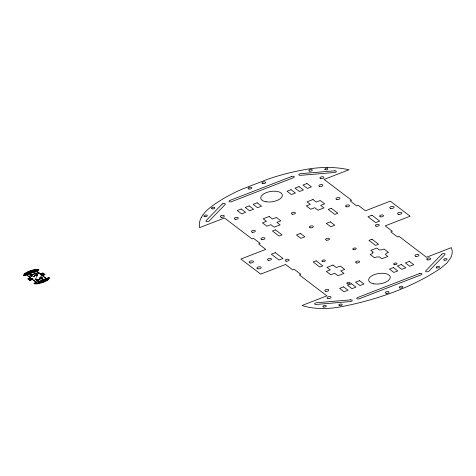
<?xml version="1.0" encoding="UTF-8"?>
<svg xmlns="http://www.w3.org/2000/svg" width="476" height="476" viewBox="0 0 476 476"><rect width="100%" height="100%" fill="white"/><g stroke="black" fill="none" stroke-linecap="round" stroke-linejoin="round"><path stroke-width="0.71" d="M24.46 274.89L26.382 273.23M46.541 278.698L46.94 278.65M31.928 274.551L32.344 274.479M31.969 274.83L32.392 274.759M32.392 274.813L31.595 275.295L31.981 274.878L30.779 274.432L30.184 274.664L30.559 275.193L30.119 275.068L30.827 274.712L31.993 275.14M34.099 273.706L35.712 274.081L36.307 273.849L35.938 273.319L36.337 273.164L35.938 273.319M34.564 273.974L34.147 274.027L34.564 273.92M38.354 279.686L38.776 279.614L38.377 279.745M40.525 278.841L40.948 278.775M40.948 278.829L40.543 278.894M43.667 274.408L44.089 274.337L43.691 274.468M38.556 281.084L38.889 281.084M41.239 278.281L40.954 277.817L41.239 278.281L40.93 278.502L42.096 278.936L42.697 278.704L42.412 278.24L42.721 278.02L42.697 278.704M28.691 271.582L29.024 271.528M28.733 271.861L29.072 271.808M29.078 271.891L28.744 271.933M30.113 271.326L30.452 271.272M30.458 271.356L30.149 271.409M42.459 282.304L42.792 282.244M42.804 282.316L42.477 282.381M43.84 281.762L44.179 281.709M44.161 281.81L43.863 281.846M42.923 273.462L43.262 273.456M32.35 270.695L26.781 272.921L32.517 270.82M29.583 273.063L29.185 273.218L29.667 273.831L30.065 273.676L29.583 273.063L30.065 273.676M34.165 271.284L34.564 271.13L35.004 271.469L34.212 271.564L35.051 271.748L34.564 271.13M29.923 277.395L26.358 274.86L23.871 275.824L25.698 274.819M28.435 273.801L29.274 273.986L28.875 274.14L28.387 273.527L28.875 274.14M29.625 273.343L29.226 273.498L29.667 273.831M32.618 272.183L33.457 272.361L33.058 272.516L32.57 271.903M33.814 271.719L33.415 271.873L34.254 272.058L33.766 271.439L34.254 272.058M34.212 271.564L34.611 271.409M36.902 270.481L38.77 269.755L36.325 270.999L39.074 273.093M28.828 273.861L29.274 273.986M29.625 273.551L30.024 273.397M33.368 271.594L34.207 271.778M34.938 273.492L34.569 272.962L34.938 273.492L34.54 273.646L35.206 273.01L36.378 273.444M30.119 275.068L31.327 275.777L31.928 275.545L31.553 275.015M34.498 273.367L35.712 274.081M30.161 275.348L31.327 275.777M31.285 275.497L31.886 275.265M35.67 273.801L36.265 273.569M26.87 274.997L29.262 276.895M31.41 275.765L31.113 275.884L32.112 276.55M31.452 276.044L31.154 276.163L31.815 276.663M31.773 276.383L32.07 276.27M38.883 272.873L40.478 274.158L42.971 273.194L44.893 274.658L42.406 275.628L43.149 276.193M37.396 274.503L37.652 274.105L37.396 274.503L36.735 273.998L37.693 274.384M38.925 273.153L40.478 274.158M36.503 275.122L37.342 275.301L36.985 275.735L36.503 275.122L36.985 275.735M33.998 280.495L32.445 279.483L29.952 280.447L28.024 278.984L30.476 277.74M36.545 275.402L37.384 275.58M40.436 273.878L42.923 272.915L44.893 274.658M33.516 276.276L34.355 276.461L33.998 276.895L33.558 276.556L34.397 276.74M36.944 275.455L37.342 275.301M28.024 278.984L30.518 278.02L29.774 277.454M41.109 274.581L40.71 274.735L41.876 275.164L41.061 274.301L41.834 274.89L40.662 274.456M31 278.198L32.172 278.633L31.815 279.067L31.047 278.478L32.213 278.912M30.535 279.93L32.398 279.204L33.189 280.049M42.364 275.348L44.851 274.378M35.188 278.978L36.146 279.364L35.89 279.763L35.188 278.978L35.89 279.763M35.23 279.257L36.188 279.644M40.805 277.097L41.769 277.484L40.763 276.818L41.466 277.597M35.849 279.483L36.146 279.364M41.424 277.318L41.721 277.205L41.109 276.984M42.953 275.967L46.559 278.787L49.01 277.544L46.517 278.508M43.001 276.247L46.559 278.787M36.569 279.519L37.937 279.662L38.377 279.995L37.979 280.15L38.336 279.715M40.995 278.097L42.763 278.299M36.503 279.924L36.902 279.769L36.545 280.203L37.711 280.632L38.312 280.4L37.937 279.87M36.944 280.257L37.342 280.102L37.711 280.632M42.096 278.936L41.811 278.472L41.37 278.841M37.669 280.352L38.27 280.126M42.055 278.656L42.65 278.424M38.627 281.31L39.466 281.489L38.627 281.31L39.109 281.923L39.508 281.768L39.026 281.155M43.608 279.382L44.447 279.561L44.089 279.995L43.28 279.436L44.089 279.995M34.064 283.333L36.557 282.363L34.064 283.333A4.772 2.279 -8.8 0 0 37.985 283.452L38.009 283.464M37.872 281.899L38.711 282.078L38.312 282.232L37.83 281.619L38.312 282.232M38.669 281.59L39.068 281.435M42.852 279.971L43.691 280.15L43.292 280.305L42.81 279.692L43.292 280.305M43.649 279.662L44.488 279.84M44.447 279.352L45.285 279.531L44.887 279.686L44.405 279.073L44.887 279.686M38.27 281.953L38.711 282.078M43.251 280.025L43.691 280.15M44.048 279.715L44.447 279.561M44.845 279.406L45.285 279.531M40.317 282.268L45.851 280.126M40.484 282.393L45.976 280.263M43.822 274.301L43.834 274.218M33.945 270.142L35.307 270.029M38.77 269.755L38.187 269.642A6.277 2.993 -8.8 0 0 37.247 269.547L36.92 269.535A6.277 2.993 -8.8 0 0 34.873 269.654A12.566 5.998 -8.8 0 0 30.66 270.695L28.102 271.689A12.566 5.998 -8.8 0 0 24.913 273.51A5.629 2.683 -8.8 0 0 24.002 274.521L23.919 274.694A5.629 2.683 -8.8 0 0 23.8 275.211L23.83 275.545M38.812 270.035L38.229 269.922A6.277 2.993 -8.8 0 0 37.289 269.827L36.961 269.815A6.277 2.993 -8.8 0 0 34.921 269.934A12.566 5.998 -8.8 0 0 30.702 270.975L28.143 271.969A12.566 5.998 -8.8 0 0 24.96 273.789A5.629 2.683 -8.8 0 0 24.044 274.801L23.961 274.973A5.629 2.683 -8.8 0 0 23.842 275.491L23.871 275.824M36.277 270.719L39.032 272.813M35.896 272.831L36.337 273.164M42.721 278.02L42.322 277.966M35.98 273.599L36.307 273.849M43.649 279.87L43.251 279.817M31.595 275.295L31.928 275.545M37.979 280.15L38.312 280.4M29.226 273.706L28.828 273.652M30.226 274.944L30.559 275.193M36.61 279.799L36.944 280.049M38.669 281.798L38.27 281.744M36.545 280.203L36.985 280.537M34.355 280.691L36.557 282.363M33.85 280.554L36.598 282.643M27.983 278.704L29.952 280.447M49.01 277.544L49.087 277.871A4.772 2.279 -8.8 0 1 48.933 278.573L47.951 279.596A16.47 7.86 -8.8 0 1 47.297 280.019M49.052 277.823L49.129 278.151A4.772 2.279 -8.8 0 1 48.974 278.853L47.993 279.876A16.47 7.86 -8.8 0 1 38.032 283.732A4.772 2.279 -8.8 0 1 34.111 283.613M42.12 278.043L41.834 278.049M46.6 280.429A16.47 7.86 -8.8 0 1 45.869 280.828M44.298 281.56A16.47 7.86 -8.8 0 1 43.465 281.899M41.715 282.512A16.47 7.86 -8.8 0 1 40.811 282.786M42.37 280.132A1.089 0.524 -8.8 0 1 42.519 280.959A1.089 0.524 -8.8 0 1 40.817 280.971A1.089 0.524 -8.8 0 1 41.721 280.132M31.91 272.034A1.089 0.524 -8.8 0 1 31.612 272.813A1.089 0.524 -8.8 0 1 30.095 272.819A1.089 0.524 -8.8 0 1 30.5 272.046M48.278 279.007L48.617 278.972L48.29 278.99M47.529 279.781L47.868 279.745L47.529 279.781M32.392 278.805L32.785 278.769L32.392 278.805M32.433 279.085L32.826 279.049L32.451 279.061M324.763 169.218C328.97 172.062 328.696 165.416 324.763 169.218M25.948 274.694L26.341 274.664L25.99 274.646M39.472 279.263L39.865 279.233L39.472 279.263M39.431 278.984L39.823 278.954L39.448 278.96M24.312 274.646L24.645 274.616L24.312 274.646M26.448 273.468L24.526 275.205L26.448 273.468M36.396 282.095L36.789 282.066L36.396 282.095M46.475 280.156L48.415 278.454L46.493 280.132M33.017 274.105L33.409 274.081L33.034 274.081M33.064 274.384L33.457 274.36L33.112 274.337M41.87 274.652L42.263 274.628L41.87 274.652M46.588 278.948L46.981 278.93L46.588 278.948M30.018 276.919L30.41 276.901L30.071 276.871M26.823 273.159L33.332 270.731L26.823 273.159M27.305 274.61L27.697 274.592L27.328 274.581M27.346 274.89L27.739 274.872L27.37 274.86M29.054 276.187L29.447 276.169L29.107 276.139M35.76 271.332L36.152 271.314L35.783 271.308M35.807 271.612L36.194 271.594L35.807 271.612M37.515 272.909L37.901 272.891L37.515 272.909M38.473 273.64L38.865 273.623L38.473 273.64M39.597 282.869L46.107 280.465L39.597 282.869M45.416 278.597L45.803 278.579L45.434 278.573M39.199 277.936L39.532 277.925L39.216 277.913M36.479 276.972L36.866 276.961L36.479 276.972M28.828 279.251L29.256 279.239L28.834 279.239M29.607 279.846L30.03 279.829L29.607 279.846M42.894 273.801L43.322 273.789L42.923 273.771M35.914 270.826L36.301 270.814L35.938 270.796M25.061 273.861L25.395 273.855L25.079 273.843M35.391 283.41L39.139 283.113L35.391 283.41M30.672 278.984L31.059 278.978L30.672 278.984M36.634 282.803L37.021 282.798L36.694 282.756M36.117 279.126L36.444 279.126L36.134 279.109M38.604 281.364L38.931 281.364L38.621 281.34M201.336 217.425L200.515 219.156A56.299 26.864 -8.8 0 0 199.319 224.315L199.593 227.647L224.499 217.996L252.024 238.928L253.518 238.351L260.122 243.373L258.629 243.95L265.781 249.394L240.88 259.039L260.693 274.111L285.6 264.46L292.752 269.904L294.251 269.327L300.856 274.349L299.362 274.926L326.881 295.858L301.98 305.509A47.737 22.777 -8.8 0 0 341.197 306.74A164.684 78.582 -8.8 0 0 440.806 268.149L446.768 263.18L450.629 257.933A47.737 22.777 -8.8 0 0 452.194 250.935L451.397 247.615L426.496 257.266L398.971 236.334L397.478 236.911L390.873 231.889L392.367 231.312L385.215 225.868L410.116 216.217L390.296 201.152L365.395 210.797L358.238 205.358L356.744 205.935L350.14 200.914L351.633 200.331L324.114 179.404L349.015 169.754L343.202 168.641A62.749 29.94 -8.8 0 0 333.801 167.671L330.522 167.534A62.749 29.94 -8.8 0 0 310.072 168.73A125.682 59.97 -8.8 0 0 267.905 179.16L242.338 189.067A125.682 59.97 -8.8 0 0 210.463 207.322A56.299 26.864 -8.8 0 0 201.336 217.425M36.218 283.672L36.545 283.672L36.235 283.648M34.813 275.449L35.2 275.455L34.813 275.449M34.861 275.729L35.242 275.729L34.885 275.705M34.766 269.803L35.099 269.803L34.766 269.803M34.813 270.082L35.141 270.082L34.831 270.059M41.46 275.574L41.84 275.574L41.46 275.574M33.808 270.499L37.539 270.195L33.832 270.475M372.72 252.726L372.155 253.672L370.161 254.446L374.57 257.796L376.599 257.01L379.437 256.921L381.853 258.765L387.833 256.445L385.405 254.6L386.524 253.161L388.511 252.393L384.108 249.043L382.079 249.829L379.241 249.912L376.819 248.073L370.846 250.388L373.267 252.232L372.72 252.726M222.125 204.097L206.114 220.638A1.725 0.821 -8.8 0 0 206.792 221.679A1.725 0.821 -8.8 0 0 209.113 221.072L225.136 204.519A1.725 0.821 -8.8 0 0 224.434 203.478A1.725 0.821 -8.8 0 0 222.125 204.097M441.883 254.184L425.812 270.749A1.725 0.821 -8.8 0 0 426.52 271.79A1.725 0.821 -8.8 0 0 428.828 271.171L444.893 254.606A1.725 0.821 -8.8 0 0 444.191 253.565A1.725 0.821 -8.8 0 0 441.883 254.184M28.036 273.956L27.638 274.111L28.477 274.295L28.036 273.956M291.699 176.477L229.938 200.408A1.725 0.821 -8.8 0 0 229.271 201.616A1.725 0.821 -8.8 0 0 231.592 201.663L293.353 177.738A1.725 0.821 -8.8 0 0 294.019 176.531A1.725 0.821 -8.8 0 0 291.699 176.477M39.865 281.126L39.466 281.28L40.305 281.465L39.865 281.126M241.225 208.988L237.238 210.535L241.641 213.885L245.628 212.338L241.225 208.988M249.192 205.9L245.205 207.447L249.608 210.797L253.595 209.25L249.192 205.9M257.159 202.812L253.178 204.359L257.581 207.709L261.562 206.162L257.159 202.812M291.032 189.692L287.046 191.239L291.449 194.583L295.435 193.042L291.032 189.692M298.999 186.604L295.013 188.151L299.416 191.495L303.402 189.954L298.999 186.604M306.966 183.516L302.986 185.063L307.389 188.413L311.369 186.866L306.966 183.516M269.142 216.497L263.163 218.811L266.465 221.328L262.484 222.869L266.887 226.219L270.868 224.672L274.17 227.183L280.15 224.868L276.848 222.357L280.828 220.816L276.425 217.467L272.445 219.008L269.142 216.497M312.97 199.515L306.99 201.83L310.298 204.341L306.312 205.888L310.715 209.238L314.701 207.691L318.004 210.202L323.977 207.887L320.675 205.376L324.662 203.835L320.259 200.485L316.272 202.026L312.97 199.515M275.431 229.86L272.445 231.015L279.049 236.036L282.036 234.882L275.431 229.86M331.213 208.244L328.226 209.404L334.83 214.426L337.817 213.266L331.213 208.244M300.439 233.436L296.453 234.983L300.856 238.333L304.842 236.786L300.439 233.436M330.32 221.858L326.34 223.405L330.743 226.755L334.723 225.207L330.32 221.858M275.324 252.649L271.338 254.19L279.043 260.051L283.03 258.51L275.324 252.649M371.946 215.211L367.966 216.753L375.671 222.613L379.658 221.072L371.946 215.211M316.165 260.836L313.178 261.99L319.783 267.018L322.77 265.858L316.165 260.836M371.946 239.22L368.959 240.38L375.564 245.402L378.551 244.248L371.946 239.22M332.992 265.055L327.018 267.369L330.32 269.886L326.334 271.427L330.737 274.777L334.723 273.23L338.025 275.747L343.999 273.426L340.697 270.915L344.683 269.374L340.28 266.024L336.294 267.566L332.992 265.055M343.607 286.849L339.626 288.397L344.029 291.74L348.01 290.199L343.607 286.849M351.58 283.761L347.593 285.308L351.996 288.658L355.983 287.111L351.58 283.761M359.547 280.673L355.56 282.22L359.963 285.57L363.95 284.023L359.547 280.673M393.414 267.554L389.428 269.095L393.83 272.445L397.817 270.904L393.414 267.554M401.381 264.466L397.4 266.013L401.803 269.356L405.784 267.815L401.381 264.466M409.354 261.378L405.368 262.925L409.771 266.268L413.757 264.727L409.354 261.378M419.404 273.599L357.643 297.524A1.725 0.821 -8.8 0 0 356.976 298.732A1.725 0.821 -8.8 0 0 359.297 298.779L421.058 274.854A1.725 0.821 -8.8 0 0 421.724 273.646A1.725 0.821 -8.8 0 0 419.404 273.599M350.669 299.862L316.504 302.76A1.725 0.821 -8.8 0 0 314.678 303.748A1.725 0.821 -8.8 0 0 316.26 304.444L350.425 301.546A1.725 0.821 -8.8 0 0 352.252 300.564A1.725 0.821 -8.8 0 0 350.669 299.862M334.801 170.813L300.749 173.645A1.725 0.821 -8.8 0 0 298.851 174.597A1.725 0.821 -8.8 0 0 300.344 175.341L334.396 172.508A1.725 0.821 -8.8 0 0 336.294 171.556A1.725 0.821 -8.8 0 0 334.801 170.813M400.084 288.022A1.874 0.892 -8.8 0 0 402.892 286.933A1.874 0.892 -8.8 0 0 400.143 286.457A1.874 0.892 -8.8 0 0 400.084 288.022M373.862 283.815A10.912 5.206 -8.8 0 0 390.255 277.466A10.912 5.206 -8.8 0 0 374.213 274.676A10.912 5.206 -8.8 0 0 373.862 283.815M376.129 226.213A2.011 0.958 -8.8 0 0 379.295 225.172A2.011 0.958 -8.8 0 0 376.522 224.499A2.011 0.958 -8.8 0 0 376.129 226.213M380.532 216.877A2.011 0.958 -8.8 0 0 383.519 215.682A2.011 0.958 -8.8 0 0 380.532 215.2A2.011 0.958 -8.8 0 0 380.532 216.877M415.923 256.385A2.011 0.958 -8.8 0 0 418.94 255.213A2.011 0.958 -8.8 0 0 415.982 254.702A2.011 0.958 -8.8 0 0 415.923 256.385M268.327 260.271A2.011 0.958 -8.8 0 0 271.451 259.188A2.011 0.958 -8.8 0 0 268.619 258.563A2.011 0.958 -8.8 0 0 268.327 260.271M286.296 261.193A2.011 0.958 -8.8 0 0 289.152 259.92A2.011 0.958 -8.8 0 0 286.052 259.551A2.011 0.958 -8.8 0 0 286.296 261.193M265.971 201.77A10.912 5.206 -8.8 0 0 282.363 195.422A10.912 5.206 -8.8 0 0 266.322 192.631A10.912 5.206 -8.8 0 0 265.971 201.77M386.244 293.383A1.874 0.892 -8.8 0 0 389.059 292.294A1.874 0.892 -8.8 0 0 386.31 291.818A1.874 0.892 -8.8 0 0 386.244 293.383M212.171 208.905A1.725 0.821 -8.8 0 0 214.819 207.952A1.725 0.821 -8.8 0 0 212.361 207.447A1.725 0.821 -8.8 0 0 212.171 208.905M309.567 171.122A1.725 0.821 -8.8 0 0 312.28 170.224A1.725 0.821 -8.8 0 0 309.9 169.652A1.725 0.821 -8.8 0 0 309.567 171.122M204.835 216.651A1.725 0.821 -8.8 0 0 207.346 215.592A1.725 0.821 -8.8 0 0 204.734 215.229A1.725 0.821 -8.8 0 0 204.835 216.651M339.626 305.699A1.725 0.821 -8.8 0 0 342.214 304.694A1.725 0.821 -8.8 0 0 339.685 304.253A1.725 0.821 -8.8 0 0 339.626 305.699M261.949 239.583A2.011 0.958 -8.8 0 0 264.971 238.411A2.011 0.958 -8.8 0 0 262.008 237.899A2.011 0.958 -8.8 0 0 261.949 239.583M346.522 206.816A2.011 0.958 -8.8 0 0 349.545 205.644A2.011 0.958 -8.8 0 0 346.587 205.126A2.011 0.958 -8.8 0 0 346.522 206.816M336.907 199.498A2.011 0.958 -8.8 0 0 339.923 198.331A2.011 0.958 -8.8 0 0 336.972 197.814A2.011 0.958 -8.8 0 0 336.907 199.498M252.334 232.264A2.011 0.958 -8.8 0 0 255.356 231.098A2.011 0.958 -8.8 0 0 252.399 230.58A2.011 0.958 -8.8 0 0 252.334 232.264M235.257 219.275A2.011 0.958 -8.8 0 0 238.274 218.109A2.011 0.958 -8.8 0 0 235.322 217.591A2.011 0.958 -8.8 0 0 235.257 219.275M319.824 186.509A2.011 0.958 -8.8 0 0 322.847 185.343A2.011 0.958 -8.8 0 0 319.89 184.825A2.011 0.958 -8.8 0 0 319.824 186.509M292.472 214.206A2.011 0.958 -8.8 0 0 295.423 212.986A2.011 0.958 -8.8 0 0 292.401 212.54A2.011 0.958 -8.8 0 0 292.472 214.206M356.649 262.984A2.011 0.958 -8.8 0 0 359.553 261.735A2.011 0.958 -8.8 0 0 356.482 261.33A2.011 0.958 -8.8 0 0 356.649 262.984M326.494 240.142A2.011 0.958 -8.8 0 0 329.553 239.006A2.011 0.958 -8.8 0 0 326.643 238.452A2.011 0.958 -8.8 0 0 326.494 240.142M310.144 227.772A2.011 0.958 -8.8 0 0 313.303 226.725A2.011 0.958 -8.8 0 0 310.525 226.058A2.011 0.958 -8.8 0 0 310.144 227.772M394.348 264.632A1.725 0.821 -8.8 0 0 396.984 263.674A1.725 0.821 -8.8 0 0 394.515 263.18A1.725 0.821 -8.8 0 0 394.348 264.632M353.597 249.638A1.725 0.821 -8.8 0 0 356.209 248.65A1.725 0.821 -8.8 0 0 353.698 248.186A1.725 0.821 -8.8 0 0 353.597 249.638M322.627 261.58A1.725 0.821 -8.8 0 0 325.322 260.67A1.725 0.821 -8.8 0 0 322.924 260.116A1.725 0.821 -8.8 0 0 322.627 261.58M347.48 283.916A1.725 0.821 -8.8 0 0 350.181 283.012A1.725 0.821 -8.8 0 0 347.789 282.452A1.725 0.821 -8.8 0 0 347.48 283.916M327.928 298.458A2.011 0.958 -8.8 0 0 331.07 297.387A2.011 0.958 -8.8 0 0 328.256 296.75A2.011 0.958 -8.8 0 0 327.928 298.458M427.686 259.89A2.011 0.958 -8.8 0 0 430.691 258.712A2.011 0.958 -8.8 0 0 427.722 258.212A2.011 0.958 -8.8 0 0 427.686 259.89M320.818 178.667A2.011 0.958 -8.8 0 0 323.9 177.548A2.011 0.958 -8.8 0 0 321.014 176.971A2.011 0.958 -8.8 0 0 320.818 178.667M221.411 217.294A2.011 0.958 -8.8 0 0 224.285 216.027A2.011 0.958 -8.8 0 0 221.191 215.646A2.011 0.958 -8.8 0 0 221.411 217.294M444.281 260.199A1.725 0.821 -8.8 0 0 447.035 259.355A1.725 0.821 -8.8 0 0 444.733 258.73A1.725 0.821 -8.8 0 0 444.281 260.199M436.778 267.917A1.725 0.821 -8.8 0 0 439.544 267.084A1.725 0.821 -8.8 0 0 437.271 266.441A1.725 0.821 -8.8 0 0 436.778 267.917M323.615 307.02A1.725 0.821 -8.8 0 0 326.322 306.122A1.725 0.821 -8.8 0 0 323.936 305.55A1.725 0.821 -8.8 0 0 323.615 307.02M325.864 291.33A2.011 0.958 -8.8 0 0 328.791 290.092A2.011 0.958 -8.8 0 0 325.745 289.67A2.011 0.958 -8.8 0 0 325.864 291.33M257.933 268.863A2.184 1.041 -8.8 0 0 261.211 267.589A2.184 1.041 -8.8 0 0 258.004 267.036A2.184 1.041 -8.8 0 0 257.933 268.863M250.174 262.96A2.184 1.041 -8.8 0 0 253.452 261.687A2.184 1.041 -8.8 0 0 250.245 261.134A2.184 1.041 -8.8 0 0 250.174 262.96M398.59 214.367A2.184 1.041 -8.8 0 0 401.869 213.099A2.184 1.041 -8.8 0 0 398.662 212.54A2.184 1.041 -8.8 0 0 398.59 214.367M390.826 208.464A2.184 1.041 -8.8 0 0 394.104 207.197A2.184 1.041 -8.8 0 0 390.897 206.638A2.184 1.041 -8.8 0 0 390.826 208.464M248.996 189.008A1.874 0.892 -8.8 0 0 251.81 187.919A1.874 0.892 -8.8 0 0 249.055 187.443A1.874 0.892 -8.8 0 0 248.996 189.008M262.835 183.647A1.874 0.892 -8.8 0 0 265.644 182.558A1.874 0.892 -8.8 0 0 262.895 182.082A1.874 0.892 -8.8 0 0 262.835 183.647M30.512 273.236A1.089 0.524 -8.8 0 0 32.148 272.599A1.089 0.524 -8.8 0 0 30.541 272.32A1.089 0.524 -8.8 0 0 30.512 273.236M41.299 281.441A1.089 0.524 -8.8 0 0 42.935 280.804A1.089 0.524 -8.8 0 0 41.335 280.525A1.089 0.524 -8.8 0 0 41.299 281.441"/></g></svg>
